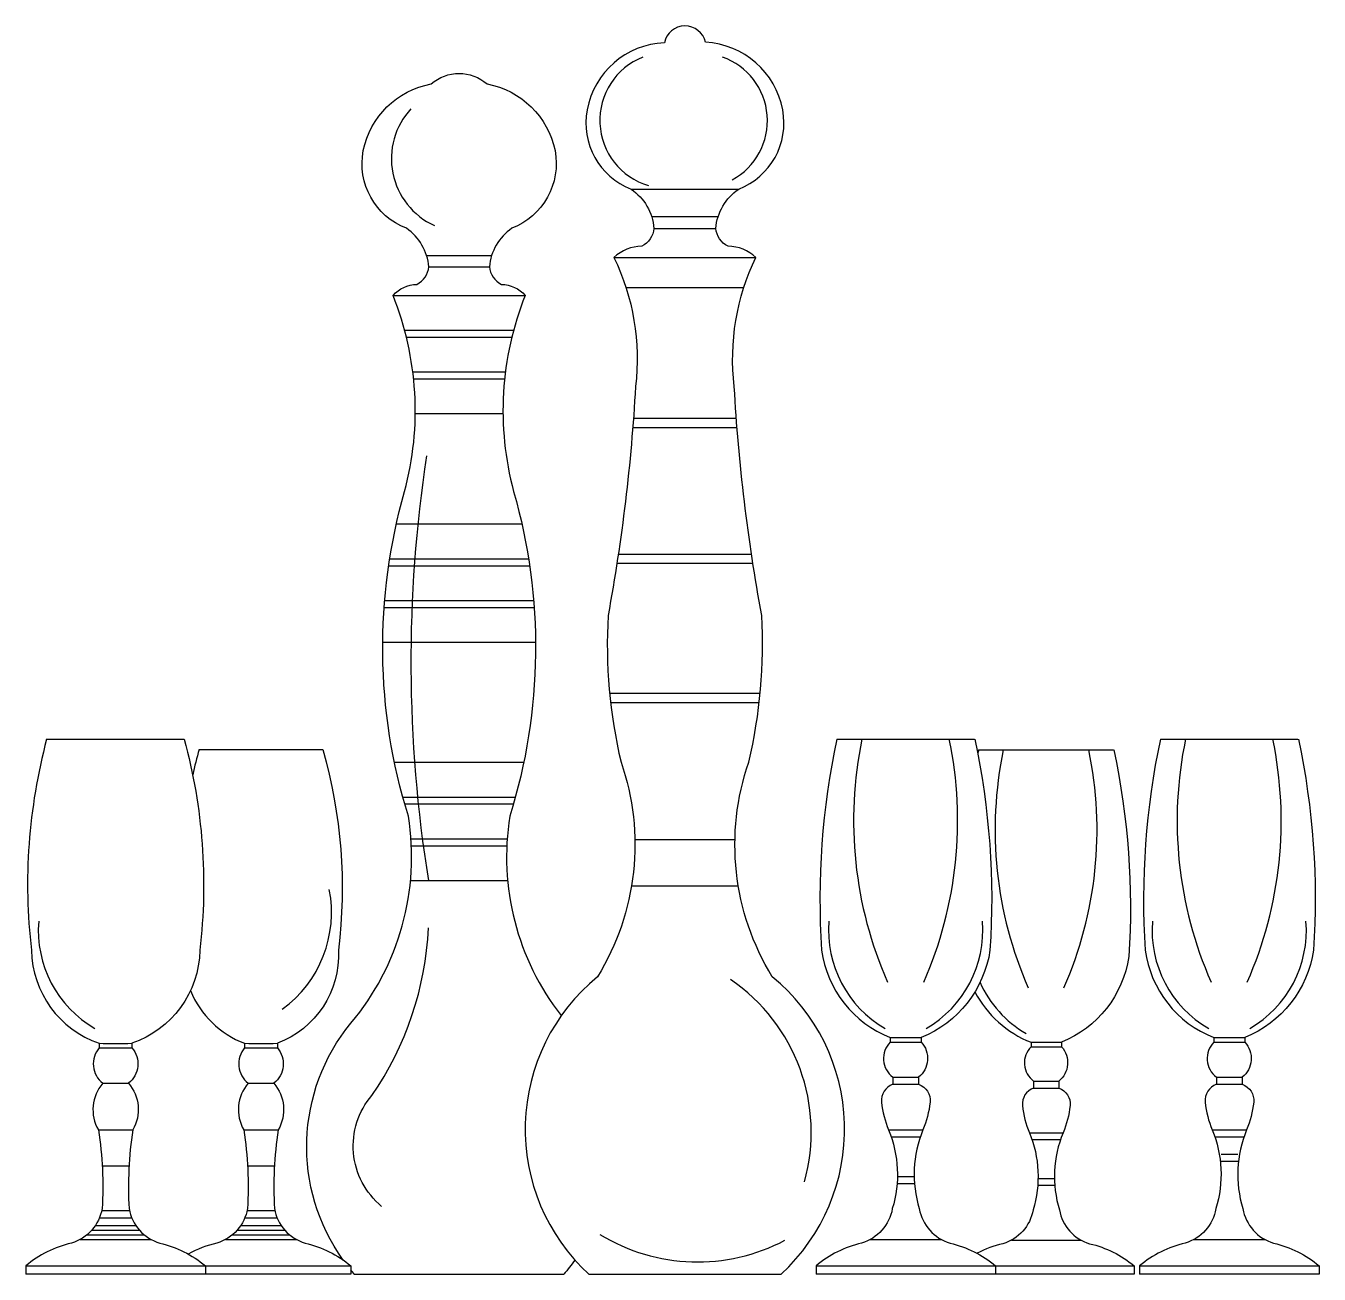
# Model space of a CAD drawing. Extents: x 146 to 365, y 561 to 773.
import ezdxf

# ---------------------------------------------------------------- set-up
doc = ezdxf.new("R2010")
doc.units = 0
doc.header["$LTSCALE"] = 10
doc.header["$MEASUREMENT"] = 0
for name, color, linetype in [('3', 3, 'CONTINUOUS'), ('4', 4, 'CONTINUOUS'), ('7', 7, 'CONTINUOUS')]:
    doc.layers.add(name, color=color, linetype=linetype)

msp = doc.modelspace()

# ---------------------------------------------------------------- linework, layer by layer
at = {"layer": '3'}
for p, q in [((248.46, 745.27), (266.7, 745.27)), ((251.94, 740.61), (263.22, 740.61)), ((252.34, 738.61), (262.82, 738.61)), ((213.77, 734.04), (224.82, 734.04)), ((245.54, 733.69), (269.63, 733.69)), ((214.16, 732.09), (224.43, 732.09)), ((210.05, 721.38), (228.54, 721.38)), ((210.36, 720.19), (228.24, 720.19)), ((211.44, 714.31), (227.15, 714.31)), ((211.58, 713.13), (227.01, 713.13)), ((211.86, 707.23), (226.74, 707.23)), ((248.86, 706.46), (266.3, 706.46)), ((248.74, 704.89), (266.42, 704.89)), ((208.66, 688.54), (229.94, 688.54)), ((207.53, 682.63), (231.07, 682.63)), ((246.3, 683.43), (268.87, 683.43)), ((207.35, 681.45), (231.25, 681.45)), ((246.06, 681.86), (269.1, 681.86)), ((206.67, 675.55), (231.92, 675.55)), ((206.58, 674.37), (232.02, 674.37)), ((206.34, 668.47), (232.25, 668.47)), ((244.81, 659.86), (270.35, 659.86)), ((244.98, 658.29), (270.19, 658.29)), ((208.33, 648.15), (230.27, 648.15)), ((209.74, 642.25), (228.85, 642.25)), ((210.08, 641.07), (228.52, 641.07)), ((211.14, 635.16), (227.46, 635.16)), ((211.2, 633.98), (227.39, 633.98)), ((249.09, 635.07), (266.07, 635.07)), ((211.06, 628.08), (227.53, 628.08)), ((248.52, 627.2), (266.64, 627.2)), ((292.41, 601.49), (297.66, 601.49)), ((347.28, 601.49), (352.53, 601.49)), ((158.28, 599.74), (163.83, 599.74)), ((182.93, 599.74), (188.48, 599.74)), ((292.41, 600.71), (297.66, 600.71)), ((316.28, 600.69), (321.43, 600.69)), ((316.28, 599.93), (321.43, 599.93)), ((347.28, 600.71), (352.53, 600.71)), ((292.85, 594.76), (297.21, 594.76)), ((297.21, 594.76), (297.21, 593.58)), ((347.72, 594.76), (352.08, 594.76)), ((352.08, 594.76), (352.08, 593.58)), ((158.87, 593.75), (163.24, 593.75)), ((183.53, 593.75), (187.89, 593.75)), ((292.85, 593.58), (297.21, 593.58)), ((316.71, 594.09), (320.98, 594.09)), ((316.71, 592.94), (320.98, 592.94)), ((320.98, 594.09), (320.98, 592.94)), ((347.72, 593.58), (352.08, 593.58)), ((158.14, 585.83), (163.97, 585.83)), ((182.79, 585.83), (188.62, 585.83)), ((292.12, 585.83), (297.94, 585.83)), ((346.99, 585.83), (352.81, 585.83)), ((292.57, 584.65), (297.5, 584.65)), ((316, 585.35), (321.7, 585.35)), ((316.43, 584.19), (321.27, 584.19)), ((347.43, 584.65), (352.37, 584.65)), ((348.48, 581.71), (351.32, 581.71)), ((158.78, 579.77), (163.33, 579.77)), ((183.43, 579.77), (187.98, 579.77)), ((348.42, 580.53), (351.38, 580.53)), ((293.56, 576.76), (296.51, 576.76)), ((293.61, 577.94), (296.45, 577.94)), ((317.46, 577.61), (320.24, 577.61)), ((317.4, 576.46), (320.29, 576.46)), ((158.31, 570.93), (163.8, 570.93)), ((158.72, 572.21), (163.39, 572.21)), ((182.96, 570.93), (188.45, 570.93)), ((183.37, 572.21), (188.04, 572.21)), ((156.2, 568.07), (165.91, 568.07)), ((157.01, 568.85), (165.1, 568.85)), ((157.62, 569.64), (164.49, 569.64)), ((180.85, 568.07), (190.56, 568.07)), ((181.66, 568.85), (189.75, 568.85)), ((182.27, 569.64), (189.14, 569.64)), ((155.04, 567.28), (167.07, 567.28)), ((179.69, 567.28), (191.72, 567.28)), ((289.02, 567.28), (301.05, 567.28)), ((343.88, 567.28), (355.92, 567.28)), ((145.84, 562.81), (176.27, 562.81)), ((170.49, 562.81), (200.92, 562.81)), ((279.82, 562.81), (310.25, 562.81)), ((303.94, 562.78), (333.76, 562.78)), ((334.68, 562.81), (365.12, 562.81))]:
    msp.add_line(p, q, dxfattribs=at)
msp.add_lwpolyline([(206.16, 572.89, -0.419863), (204.51, 591.69, 0.140993), (214.09, 620.06, 0.140993)], format="xyb", dxfattribs=at)
msp.add_lwpolyline([(312.95, 567.16), (324.74, 567.16)], dxfattribs=at)
for centre, radius, start, end in [((254.69, 756.91), 11.53, 111.7151, 253.4953), ((260.16, 756.87), 11.41, 298.559, 70.5257), ((220.25, 750.42), 12.44, 137.1182, 245.524), ((442.97, 665.14), 231.85, 171.3414, 189.1968), ((354.02, 638.23), 67.84, 168.2414, 203.7644), ((235.99, 638.23), 67.84, 336.2356, 11.7586), ((408.88, 638.23), 67.84, 168.2414, 203.7644), ((290.85, 638.23), 67.84, 336.2356, 11.7586), ((376.65, 636.69), 66.48, 168.2414, 203.7644), ((260.98, 636.69), 66.48, 336.2356, 11.7586), ((177.5, 622.66), 20.17, 305.8239, 11.2108), ((167.2, 619.66), 19.25, 175.4135, 239.9261), ((301.18, 619.66), 19.25, 175.4135, 239.9261), ((288.83, 619.66), 19.25, 300.0739, 4.5865), ((356.04, 619.66), 19.25, 175.4135, 239.9261), ((343.7, 619.66), 19.25, 300.0739, 4.5865), ((247.75, 585.47), 31.25, 344.3283, 55.8521), ((324.87, 618.5), 18.86, 203.9614, 239.9261), ((161.05, 669.77), 69.31, 267.7017, 272.2983), ((185.71, 669.77), 69.31, 267.7017, 272.2983), ((259.73, 595.21), 31.74, 238.5644, 297.8218)]:
    msp.add_arc(centre, radius, start, end, dxfattribs=at)
at = {"layer": '4'}
for p, q in [((149.36, 652.05), (172.69, 652.05)), ((283.34, 652.05), (306.67, 652.05)), ((338.2, 652.05), (361.53, 652.05)), ((175.23, 650.31), (196.18, 650.31)), ((307.38, 650.24), (330.25, 650.24)), ((176.27, 561.4), (145.84, 561.4)), ((200.92, 561.4), (170.49, 561.4)), ((201.53, 561.4), (237.06, 561.4)), ((241.27, 561.4), (273.89, 561.4)), ((310.25, 561.4), (279.82, 561.4)), ((333.76, 561.4), (303.94, 561.4)), ((365.12, 561.4), (334.68, 561.4))]:
    msp.add_line(p, q, dxfattribs=at)
for points in [[(273.89, 561.4, 0.456368), (272.4, 611.79, -0.224849), (268.41, 648.17, 0.072571), (270.6, 673.02, -0.031452), (265.95, 711.8, -0.14363), (269.63, 733.69, 0.182415), (264.89, 735.59, -0.256649), (262.82, 738.61, -0.225738), (266.7, 745.27, 0.361327), (274.17, 758.69, 0.345271), (261.07, 770.15, 0.808455), (254.1, 770.05, 0.350514), (241, 758.69, 0.361327), (248.46, 745.27, -0.225738), (252.34, 738.61, -0.256649), (250.27, 735.59, 0.182415), (245.54, 733.69, -0.14363), (249.21, 711.8, -0.031452), (244.56, 673.02, 0.072571), (246.75, 648.17, -0.224849), (242.76, 611.79, 0.456368), (241.27, 561.4)], [(199.64, 563.79, -0.339848), (200.96, 603.95, 0.218454), (210.69, 639.02, -0.146481), (210.06, 694.02, 0.162123), (208.09, 727.26, -0.205216), (212.13, 729.12, 0.256649), (214.16, 732.09, 0.225738), (210.36, 738.62, -0.361327), (203.04, 751.78, -0.306366), (214.55, 763.08, -0.373961), (224.04, 763.08, -0.306366), (235.56, 751.78, -0.361327), (228.24, 738.62, 0.225738), (224.43, 732.09, 0.256649), (226.46, 729.12, -0.205216), (230.5, 727.26, 0.162123), (228.54, 694.02, -0.146481), (227.9, 639.02, 0.208794), (236.61, 605.2, 0.208794)], [(149.36, 652.05, 0.094397), (146.78, 616.3, 0.3154), (158.28, 600.52), (158.28, 599.74, 0.428619), (158.87, 593.75, 0.319643), (158.14, 585.83, -0.05254), (158.77, 572.5, -0.28578), (153.56, 566.66, 0.11892), (145.84, 562.81), (145.84, 561.4)], [(172.69, 652.05, -0.096138), (175.33, 616.3, -0.3154), (163.83, 600.52), (163.83, 599.74, -0.428619), (163.24, 593.75, -0.319643), (163.97, 585.83, 0.05254), (163.34, 572.5, 0.28578), (168.55, 566.66, -0.11892), (176.27, 562.81), (176.27, 561.4)], [(283.34, 652.05, 0.069216), (280.76, 616.3, 0.272497), (292.41, 601.49), (292.41, 600.71, 0.457952), (292.85, 594.76), (292.85, 593.58, 0.341967), (290.9, 590.53, 0.067656), (292.12, 585.83, -0.173864), (292.75, 572.5, -0.28578), (287.54, 566.66, 0.11892), (279.82, 562.81), (279.82, 561.4)], [(306.73, 652.05, -0.069216), (309.31, 616.3, -0.266065), (297.66, 601.49), (297.66, 600.71, -0.432066), (297.21, 594.76), (297.21, 593.58, -0.341967), (299.16, 590.53, -0.067656), (297.94, 585.83, 0.173864), (297.32, 572.5, 0.28578), (302.53, 566.66, -0.11892), (310.25, 562.81), (310.25, 561.4)], [(338.2, 652.05, 0.069216), (335.63, 616.3, 0.272497), (347.28, 601.49), (347.28, 600.71, 0.457952), (347.72, 594.76), (347.72, 593.58, 0.341967), (345.77, 590.53, 0.067656), (346.99, 585.83, -0.173864), (347.62, 572.5, -0.28578), (342.4, 566.66, 0.11892), (334.68, 562.81), (334.68, 561.4)], [(361.6, 652.05, -0.069216), (364.17, 616.3, -0.266065), (352.53, 601.49), (352.53, 600.71, -0.432066), (352.08, 594.76), (352.08, 593.58, -0.341967), (354.03, 590.53, -0.067656), (352.81, 585.83, 0.173864), (352.18, 572.5, 0.28578), (357.4, 566.66, -0.11892), (365.12, 562.81), (365.12, 561.4)], [(175.23, 650.31, 0.013036), (174.12, 646.01, 0.013036)], [(196.18, 650.31, -0.101023), (198.82, 616.3, -0.326423), (188.48, 600.52), (188.48, 599.74, -0.428619), (187.89, 593.75, -0.319643), (188.62, 585.83, 0.05254), (187.99, 572.5, 0.28578), (193.2, 566.66, -0.11892), (200.92, 562.81), (200.92, 561.4)], [(307.38, 650.24, 0.001383), (307.24, 649.55, 0.001383)], [(330.31, 650.24, -0.069216), (332.84, 615.21, -0.266065), (321.43, 600.69), (321.43, 599.93, -0.432066), (320.98, 594.09), (320.98, 592.94, -0.341967), (322.9, 589.95, -0.067656), (321.7, 585.35, 0.173864), (321.09, 572.28, 0.28578), (326.2, 566.56, -0.11892), (333.76, 562.78), (333.76, 561.4)], [(173.75, 609.45, 0.20894), (182.93, 600.52), (182.93, 599.74, 0.428619), (183.53, 593.75, 0.319643), (182.79, 585.83, -0.05254), (183.42, 572.5, -0.28578), (178.21, 566.66, 0.070643), (173.38, 564.8, 0.070643)], [(306.76, 609.23, 0.181384), (316.28, 600.69), (316.28, 599.93, 0.457952), (316.71, 594.09), (316.71, 592.94, 0.341967), (314.8, 589.95, 0.067656), (316, 585.35, -0.173864), (316.61, 572.28, -0.28578), (311.5, 566.56, 0.064957), (307.13, 564.93, 0.064957)], [(238.94, 563.78, -0.022936), (237.06, 561.4)], [(201.53, 561.4, -0.007167), (200.92, 562.13, -0.007167)]]:
    msp.add_lwpolyline(points, format="xyb", dxfattribs=at)
at = {"layer": '7'}
for p, q in [((247.59, 728.57), (267.57, 728.57)), ((208.09, 727.26), (230.5, 727.26))]:
    msp.add_line(p, q, dxfattribs=at)

doc.saveas('drawing.dxf')
